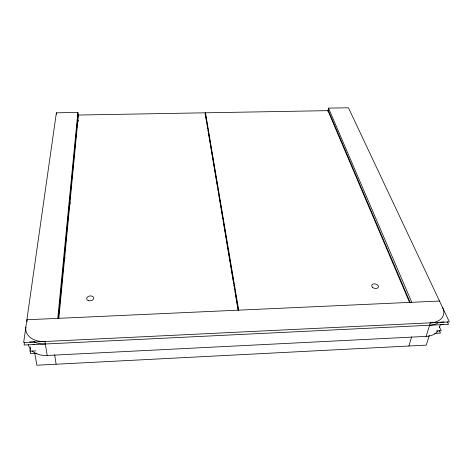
<?xml version="1.0" encoding="UTF-8"?>
<svg xmlns="http://www.w3.org/2000/svg" width="473" height="473" viewBox="0 0 473 473"><rect width="100%" height="100%" fill="white"/><g stroke="black" fill="none" stroke-linecap="round" stroke-linejoin="round"><path stroke-width="0.71" d="M205.14 114.921L205.205 112.811L78.382 115.04L58.812 318.66M205.412 114.915L205.477 112.805L327.949 110.652L409.671 302.738M64.789 258.713L64.925 257.312M70.01 204.176L70.181 202.432M78.163 121.585L78.299 120.118M57.771 318.359L77.885 112.444L56.37 112.816L23.65 342.541L449.35 321.918L348.453 107.785L328.51 108.128L327.984 111.663M58.327 318.619L78.086 114.596M30.42 346.886L29.852 351.191L35.747 350.895M30.662 350.73L30.284 353.597L36.924 353.266M24.513 342.174L24.111 345.024L448.552 324.318L447.328 321.705M408.92 346.011L411.587 336.888M32.123 350.931A20.723 14.71 -12.3 0 0 47.182 355.471L426.143 336.38L430.335 322.84A20.215 13.055 17.6 0 0 442.728 307.858M429.289 335.398L426.25 345.113L36.87 365.215L34.742 353.035M439.523 327.239L440.422 324.46M436.059 331.011L441.22 330.757L439.423 326.808M434.557 333.388L440.458 333.093L439.269 330.456M29.681 342.032L34.836 341.784M440.458 322.148L444.082 321.971M33.057 344.356L34.529 344.285M440.41 324.496L443.302 324.354M439.512 301.041L26.896 319.76L27.221 321.61M328.51 108.128L411.788 302.3M328.197 110.215L410.251 302.661M205.477 112.805L238.741 310.43M205.205 112.811L238.351 310.448M205.536 115.643L206.754 122.921M206.997 124.375L207.239 125.83M207.487 127.29L207.73 128.745M207.972 130.199L217.598 187.68M217.84 189.141L218.083 190.595M218.331 192.05L218.573 193.504M218.816 194.959L222.351 216.06M222.594 217.515L222.836 218.975M223.079 220.43L230.392 264.088M230.635 265.542L233.68 283.735M233.922 285.189L234.17 286.644M234.413 288.098L234.655 289.553M234.898 291.013L238.067 309.927M47.182 355.471L44.953 341.506A21.078 14.681 -11.7 0 1 25.838 327.186M54.685 354.839L56.098 364.222M56.37 112.816L56.535 114.253M78.382 115.04L78.518 116.47M77.885 112.444L78.216 116.056M438.968 322.361A20.162 13.067 17.7 0 1 429.596 325.241M438.051 330.775A19.896 13.108 18.1 0 1 426.143 336.38M439.441 326.884A19.896 13.108 18.1 0 1 439.358 327.476M45.349 343.983A21.013 14.687 -11.8 0 1 33.997 341.973M30.644 349.358A20.723 14.71 -12.3 0 1 28.41 344.474M88.327 300.586A3.553 2.442 -7.4 0 0 93.725 298.215A3.553 2.442 -7.4 0 0 88.522 296.329A3.553 2.442 -7.4 0 0 88.327 300.586M372.736 287.501A3.441 2.235 13.9 0 0 378.353 287.17A3.441 2.235 13.9 0 0 374.096 283.865A3.441 2.235 13.9 0 0 372.736 287.501"/></g></svg>
